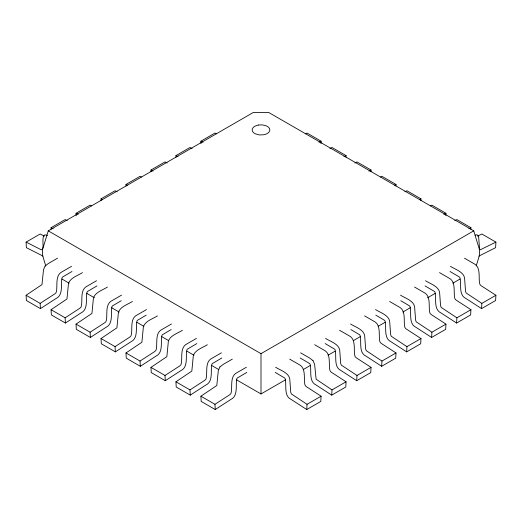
<?xml version="1.0" encoding="UTF-8"?>
<svg xmlns="http://www.w3.org/2000/svg" width="522" height="522" viewBox="0 0 522 522"><rect width="100%" height="100%" fill="white"/><g stroke="black" fill="none" stroke-linecap="round" stroke-linejoin="round"><path stroke-width="0.78" d="M320.971 143.57L321.089 141.188L307.04 133.077L305.631 133.795M345.982 157.194L346.066 155.602L332.018 147.491L329.897 148.568M370.953 171.614L371.038 170.022L356.989 161.911L354.869 162.988M395.93 186.028L396.009 184.442L381.96 176.332L380.551 177.043M420.902 200.448L420.98 198.856L406.932 190.745L404.818 191.822M445.834 215.658L445.958 213.276L431.909 205.166L430.493 205.883M470.844 229.282L470.929 227.696L456.88 219.586L454.76 220.656M477.61 236.153L481.852 234L495.9 242.11L495.613 247.676L478.857 256.113M275.218 372.421L284.705 378.013A1.253 0.724 60 0 1 285.142 378.718L285.299 379.468C286.682 385.647 283.629 396.048 291.256 399.5L306.76 409.542L307.04 404.315L321.089 396.205L306.251 386.587L305.2 385.523L304.776 384.075C303.641 377.928 306.218 367.769 298.845 364.428L289.677 359.136M321.089 396.205L320.802 401.431L306.76 409.542M300.196 358.001L309.683 363.599A1.253 0.724 60 0 1 310.114 364.297L310.27 365.048C311.66 371.227 308.6 381.628 316.228 385.079L331.731 395.128L332.018 389.895L346.066 381.784L331.222 372.166L330.178 371.103L329.747 369.654C328.612 363.508 331.189 353.348 323.816 350.014L314.649 344.716M346.066 381.784L345.779 387.017L331.731 395.128M325.167 343.58L334.654 349.179A1.253 0.724 60 0 1 335.085 349.877L335.248 350.634C336.657 356.794 333.551 367.227 341.205 370.666L356.702 380.708L356.989 375.475L371.038 367.364L356.193 357.753L355.149 356.683L354.719 355.241C353.57 349.101 356.187 338.922 348.787 335.594L339.62 330.302M371.038 367.364L370.75 372.597L356.702 380.708M350.823 329.558L359.625 334.759A1.253 0.724 60 0 1 360.056 335.463L360.219 336.214C361.648 342.412 358.516 352.781 366.176 356.245L381.673 366.287L381.96 361.061L396.009 352.95L381.164 343.332L380.12 342.269L379.69 340.82C378.541 334.68 381.164 324.501 373.765 321.174L364.591 315.882M396.009 352.95L395.722 358.183L381.673 366.287M375.794 315.144L384.597 320.345A1.253 0.724 60 0 1 385.034 321.043L385.19 321.793C386.574 327.979 383.52 338.373 391.148 341.832L406.651 351.874L406.932 346.641L420.98 338.53L406.142 328.912L405.092 327.849L404.661 326.4C403.513 320.267 406.136 310.081 398.736 306.76L389.569 301.468M420.98 338.53L420.693 343.763L406.651 351.874M400.772 300.724L409.574 305.925A1.253 0.724 60 0 1 410.005 306.623L410.161 307.38C411.551 313.559 408.491 323.96 416.119 327.411L431.622 337.453L431.909 332.22L445.958 324.116L431.113 314.498L430.069 313.428L429.639 311.986C428.503 305.84 431.081 295.674 423.707 292.34L414.54 287.048M445.958 324.116L445.671 329.343L431.622 337.453M425.058 285.912L434.545 291.504A1.253 0.724 60 0 1 434.976 292.209L435.139 292.959C436.529 299.126 433.469 309.553 441.097 312.991L456.593 323.04L456.88 317.807L470.929 309.696L456.084 300.078L455.04 299.015L454.61 297.566C453.474 291.42 456.058 281.26 448.679 277.919L439.511 272.628M470.929 309.696L470.642 314.929L456.593 323.04M450.029 271.492L459.517 277.091A1.253 0.724 60 0 1 459.947 277.789L460.11 278.539C461.52 284.705 458.414 295.139 466.068 298.577L481.565 308.619L481.852 303.386L495.9 295.276L481.056 285.658L480.012 284.594L479.581 283.146C478.433 277.012 481.056 266.827 473.656 263.506L464.482 258.214M495.9 295.276L495.613 300.509L481.565 308.619M476.234 265.9L479.509 255.173L479.509 249.764L473.735 230.848L268.673 112.458L253.327 112.458L48.265 230.848L42.491 249.764L42.491 255.173L45.766 265.9M45.12 266.018L43.515 269.613L41.988 284.588L26.1 295.276L26.387 300.509L40.435 308.619L55.932 298.577C63.514 295.119 60.656 284.79 61.89 278.539L62.046 277.808A1.259 0.724 -60 0 1 62.47 277.104L71.971 271.492M219.925 366.94L218.327 370.542L216.8 385.517L200.911 396.205L201.198 401.431L215.24 409.542L230.744 399.5C238.319 396.048 235.461 385.712 236.701 379.468L236.851 378.731A1.259 0.724 -60 0 1 237.282 378.026L246.782 372.421M45.127 266.011L48.344 263.506L57.518 258.214M219.932 366.933L223.155 364.428L232.323 359.136M40.435 308.619L40.148 303.386L54.986 293.769L56.037 292.705L56.467 291.256C57.616 285.123 54.993 274.937 62.392 271.616L71.56 266.324M96.942 285.912L87.442 291.524A1.259 0.724 -60 0 0 87.017 292.229L86.861 292.959C85.628 299.204 88.486 309.539 80.903 312.991L65.407 323.04L51.358 314.929L51.071 309.696L66.966 299.008L68.212 286.265C67.847 278.428 77.426 275.936 82.489 272.628M65.407 323.04L65.119 317.807L79.964 308.189L81.008 307.125L81.439 305.677C82.587 299.537 79.964 289.358 87.37 286.03L96.537 280.738M121.228 300.724L112.413 305.938A1.259 0.724 -60 0 0 111.989 306.642L111.838 307.38C110.599 313.624 113.457 323.96 105.881 327.411L90.378 337.453L76.329 329.343L76.042 324.116L91.937 313.428L93.184 300.679C92.818 292.849 102.397 290.356 107.46 287.048M90.378 337.453L90.091 332.22L104.935 322.609L105.979 321.539L106.41 320.097C107.558 313.957 104.942 303.778 112.341 300.45L121.509 295.158M146.206 315.144L137.39 320.358A1.259 0.724 -60 0 0 136.96 321.063L136.81 321.793C135.57 328.044 138.428 338.373 130.852 341.832L115.349 351.874L101.307 343.763L101.02 338.53L116.908 327.842L118.155 315.099C117.796 307.262 127.375 304.776 132.431 301.468M115.349 351.874L115.068 346.641L129.906 337.023L130.95 335.959L131.381 334.511C132.536 328.377 129.913 318.192 137.312 314.87L146.48 309.572M171.177 329.558L162.362 334.772A1.259 0.724 -60 0 0 161.937 335.476L161.781 336.214C160.548 342.458 163.406 352.794 155.824 356.245L140.327 366.287L126.278 358.183L125.991 352.95L141.88 342.262L143.126 329.519C142.767 321.683 152.346 319.19 157.409 315.882M140.327 366.287L140.04 361.061L154.877 351.443L155.928 350.379L156.359 348.931C157.507 342.791 154.884 332.612 162.283 329.284L171.451 323.992M196.833 343.58L187.333 349.192A1.259 0.724 -60 0 0 186.909 349.897L186.752 350.634C185.519 356.878 188.377 367.214 180.795 370.666L165.298 380.708L151.25 372.597L150.962 367.364L166.857 356.676L168.104 343.933C167.738 336.103 177.317 333.61 182.38 330.302M165.298 380.708L165.011 375.475L179.855 365.857L180.899 364.793L181.33 363.345C182.478 357.211 179.855 347.032 187.261 343.704L196.429 338.413M221.804 358.001L212.304 363.612A1.259 0.724 -60 0 0 211.88 364.317L211.73 365.048C210.49 371.299 213.348 381.628 205.772 385.079L190.269 395.128L176.221 387.017L175.934 381.784L191.828 371.096L193.075 358.353C192.709 350.516 202.288 348.024 207.351 344.716M190.269 395.128L189.982 389.895L204.826 380.277L205.87 379.213L206.301 377.765C207.449 371.631 204.833 361.446 212.232 358.125L221.4 352.826M215.24 409.542L214.96 404.315L229.797 394.697L230.841 393.634L231.272 392.185C232.427 386.045 229.804 375.866 237.203 372.538L246.371 367.247M43.072 256.106L26.387 247.676L26.1 242.11L40.148 234L44.39 236.153M51.156 229.282L51.071 227.696L65.119 219.586L67.24 220.656M76.166 215.658L76.042 213.276L90.091 205.166L91.507 205.883M101.098 200.448L101.02 198.856L115.068 190.745L117.182 191.822M126.07 186.028L125.991 184.442L140.04 176.332L141.449 177.043M151.047 171.614L150.962 170.022L165.011 161.911L167.131 162.988M176.018 157.194L175.934 155.602L189.982 147.491L192.103 148.568M201.029 143.57L200.911 141.188L214.96 133.077L216.369 133.795M48.265 230.848L261 353.668L473.735 230.848M236.303 379.69L261 393.953L285.697 379.69M303.341 369.504L310.401 365.433M328.044 355.247L335.098 351.169M353.446 340.579L360.506 336.501M378.15 326.315L385.203 322.244M402.847 312.058L410.612 307.575M427.551 297.794L435.309 293.312M452.952 283.126L460.012 279.055M318.968 142.258L321.089 141.188M343.946 156.678L346.066 155.602M368.917 171.099L371.038 170.022M394.593 185.153L396.009 184.442M419.571 199.574L420.98 198.856M443.837 214.353L445.958 213.276M468.808 228.767L470.929 227.696M495.9 242.11L480.214 249.842L479.581 248.824L478.765 238.469C479.013 236.388 477.526 233.647 475.164 235.239M47.417 235.513C40.187 231.474 44.422 247.115 42.419 248.824L41.988 249.777L40.944 249.633L26.1 242.11M200.911 141.188L203.032 142.258M175.934 155.602L178.054 156.678M150.962 170.022L153.083 171.099M125.991 184.442L127.407 185.153M101.02 198.856L102.429 199.574M76.042 213.276L78.163 214.353M51.071 227.696L53.192 228.767M450.44 266.324C455.497 269.626 465.076 272.119 464.717 279.955L465.533 291.256L466.166 293.005L481.852 303.386M425.463 280.738C430.526 284.046 440.105 286.539 439.746 294.375L440.561 305.677L441.194 307.425L456.88 317.807M400.491 295.158C405.555 298.467 415.134 300.959 414.768 308.789L415.59 320.097L416.223 321.839L431.909 332.22M375.52 309.572C380.584 312.88 390.162 315.373 389.797 323.209L390.619 334.511L391.246 336.259L406.932 346.641M350.549 323.992C355.606 327.301 365.185 329.793 364.826 337.63L365.641 348.931L366.274 350.673L381.96 361.061M325.571 338.413C330.635 341.721 340.213 344.207 339.855 352.043L340.67 363.345L341.303 365.093L356.989 375.475M300.6 352.826L309.768 358.125L312.991 360.63M275.629 367.247C280.692 370.555 290.271 373.047 289.906 380.877L290.728 392.185L291.361 393.927L307.04 404.315M61.987 279.055L69.048 283.126M86.691 293.312L94.449 297.794M111.388 307.575L119.153 312.058M136.797 322.244L143.85 326.315M161.494 336.501L168.554 340.579M186.902 351.169L193.956 355.247M211.599 365.433L218.659 369.504M26.1 295.276L40.148 303.386M51.071 309.696L65.119 317.807M76.042 324.116L90.091 332.22M101.02 338.53L115.068 346.641M125.991 352.95L140.04 361.061M150.962 367.364L165.011 375.475M175.934 381.784L189.982 389.895M200.911 396.205L214.96 404.315M332.018 389.895L316.123 379.207L314.603 364.232L312.998 360.637M261 353.668L261 393.953M258.697 124.999L258.201 125.084A8.828 5.096 0 0 0 252.315 129.006A8.828 5.096 0 0 0 255.428 133.873L259.565 134.95L263.799 134.754A8.828 5.096 0 0 0 269.685 130.833A8.828 5.096 0 0 0 266.572 125.965L262.435 124.895L258.697 124.999"/></g></svg>
